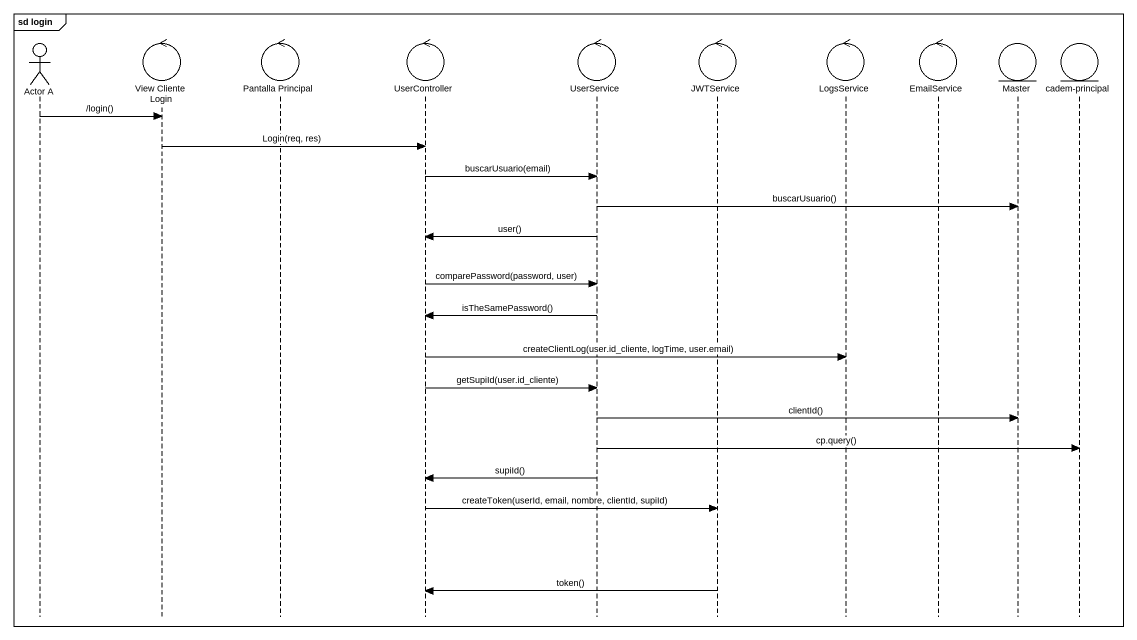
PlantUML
@startuml
mainframe sd login
hide footbox
actor "Actor A" as Actor_A
control "View Cliente Login" as View_Cliente_Login
control "Pantalla Principal" as Pantalla_Principal
control UserController
control UserService
control JWTService
control LogsService
control EmailService
entity Master
entity "cadem-principal" as cadem_principal

Actor_A -> View_Cliente_Login : /login()
View_Cliente_Login -> UserController : Login(req, res)
UserController -> UserService : buscarUsuario(email)
UserService -> Master : buscarUsuario()
UserService -> UserController : user()
UserController -> UserService : comparePassword(password, user)
UserService -> UserController : isTheSamePassword()
UserController -> LogsService : createClientLog(user.id_cliente, logTime, user.email)
UserController -> UserService : getSupiId(user.id_cliente)
UserService -> Master : clientId()
UserService -> cadem_principal : cp.query()
UserService -> UserController : supiId()
UserController -> JWTService : createToken(userId, email, nombre, clientId, supiId)
JWTService -> UserController : token()
@enduml
